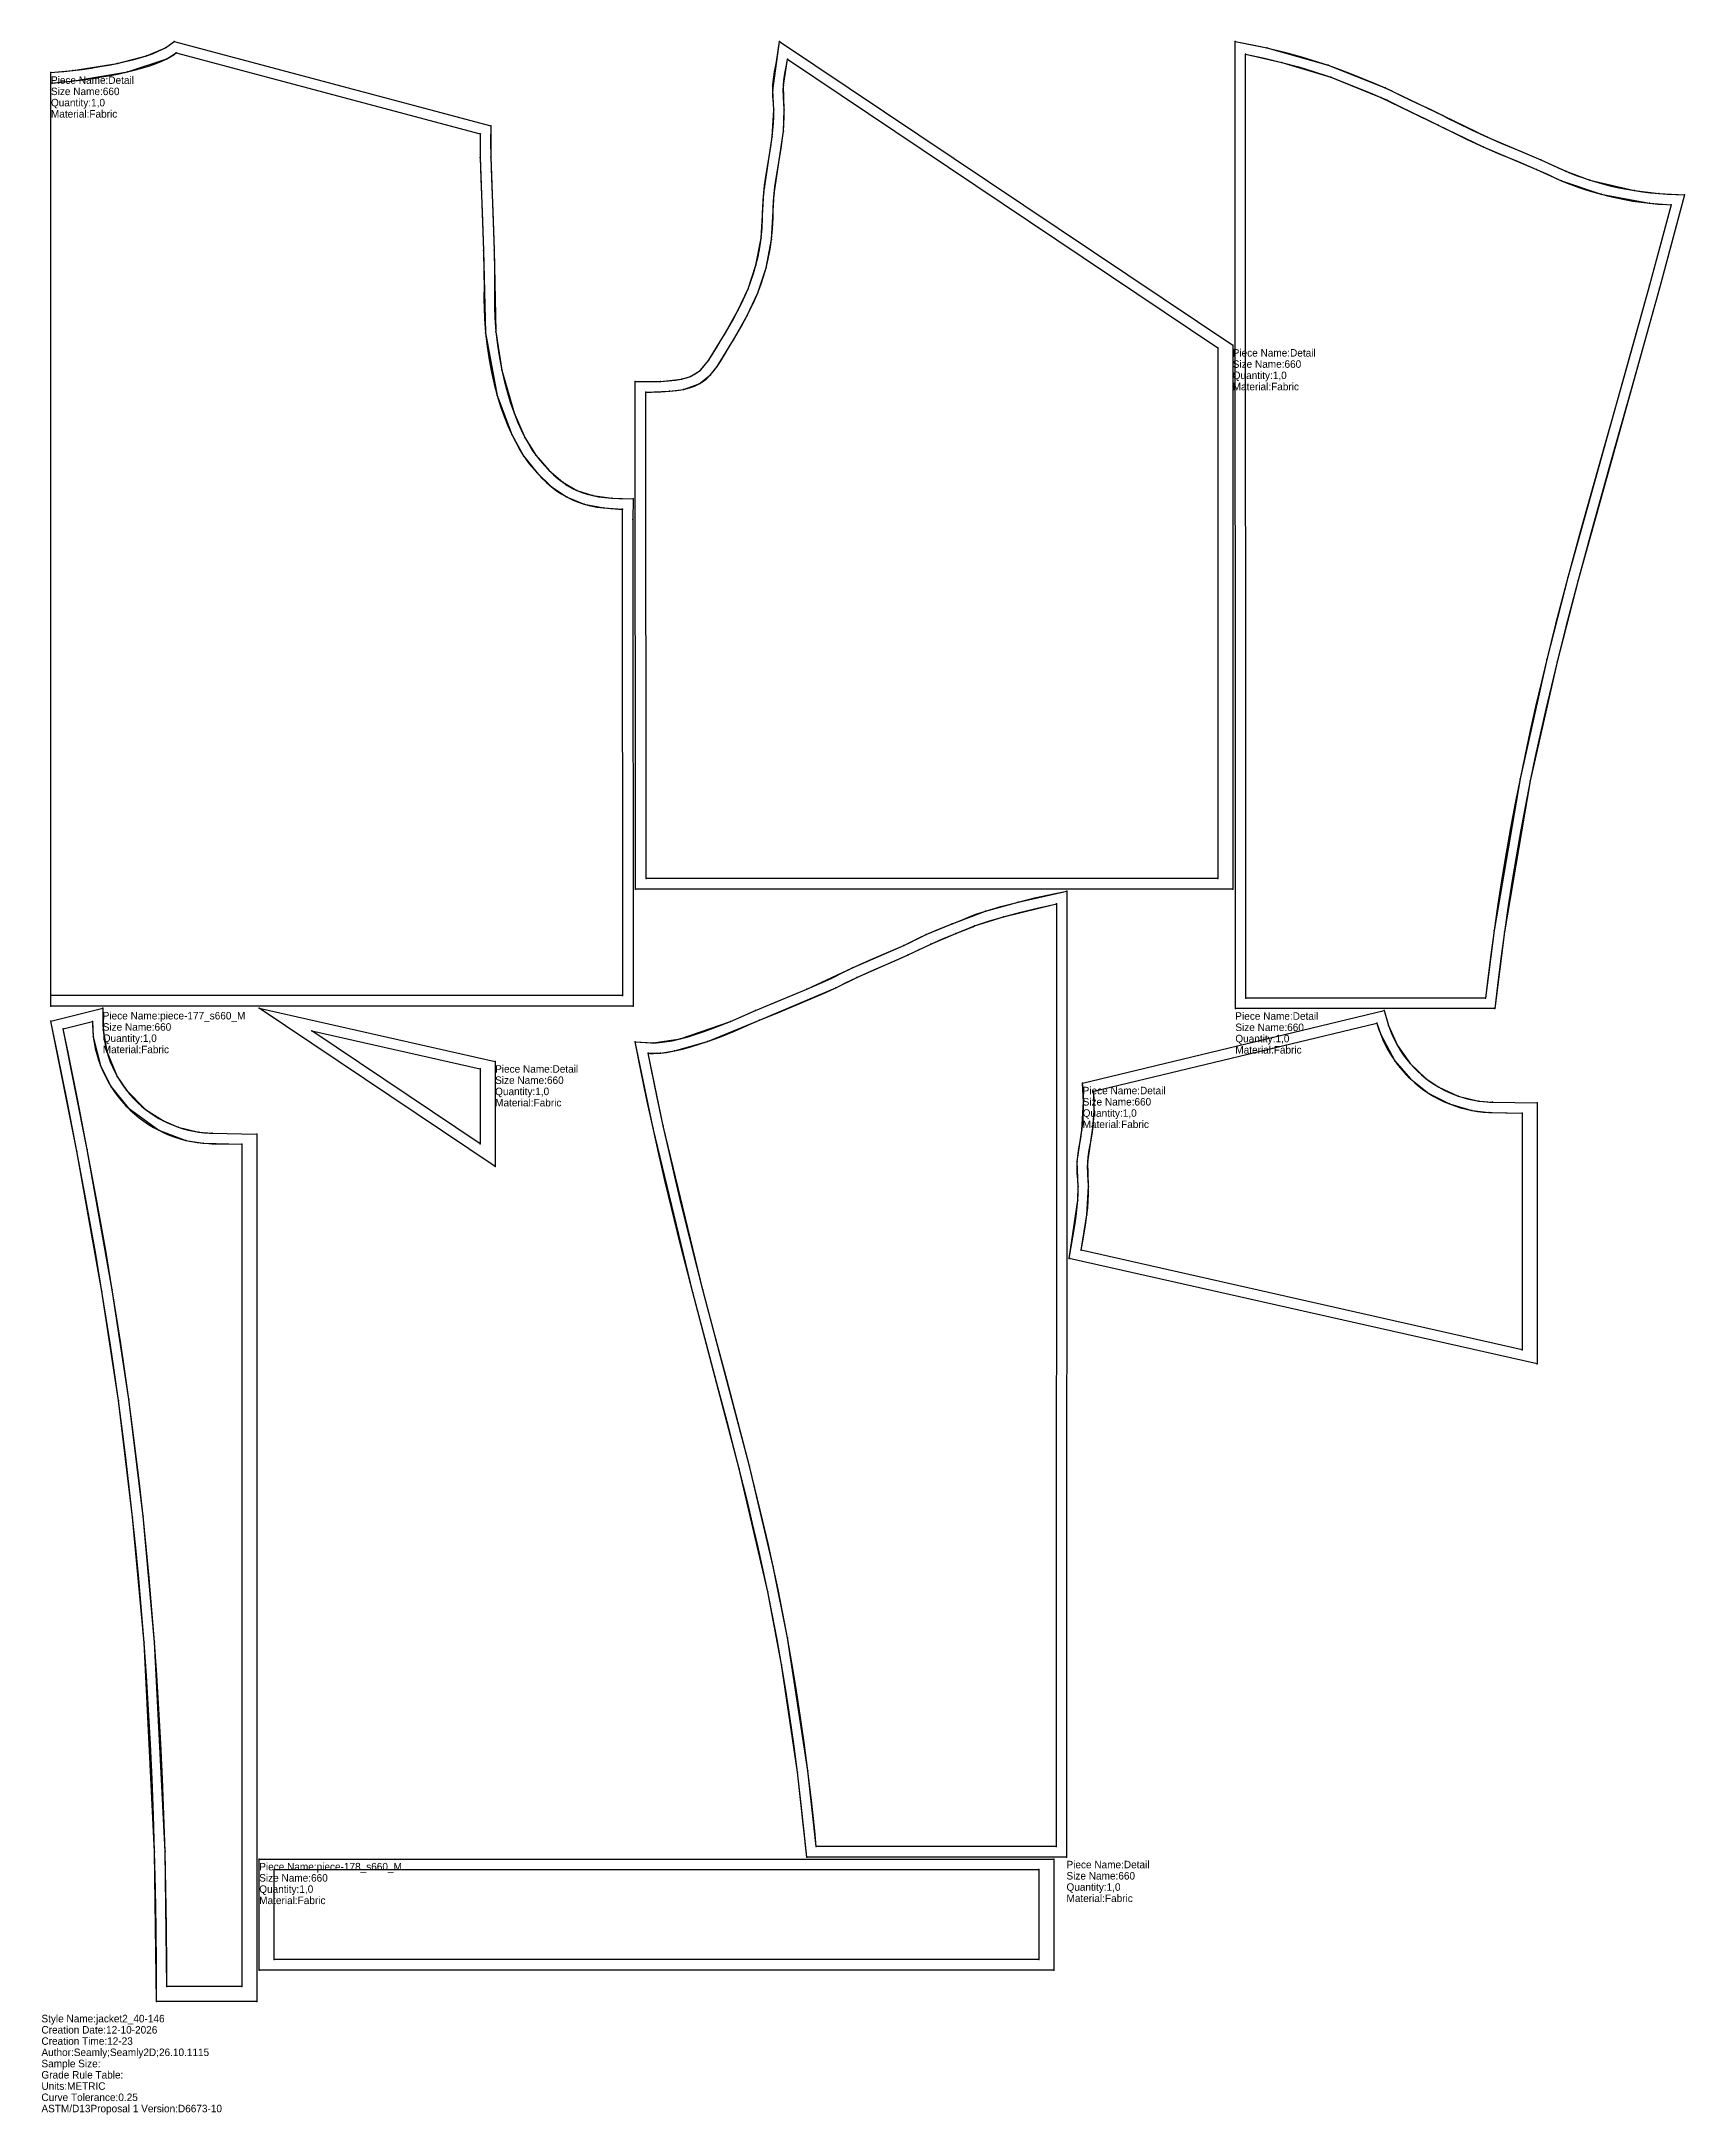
# Model space of a CAD drawing. Extents: x 0 to 1096, y -69 to 1314.
import ezdxf

# ---------------------------------------------------------------- set-up
doc = ezdxf.new("R2010")
doc.units = 0
for name, color, linetype in [('1', 7, 'CONTINUOUS'), ('14', 7, 'CONTINUOUS'), ('2', 7, 'CONTINUOUS'), ('3', 7, 'CONTINUOUS'), ('84', 7, 'CONTINUOUS'), ('87', 7, 'CONTINUOUS')]:
    doc.layers.add(name, color=color, linetype=linetype)

# ---------------------------------------------------------------- blocks, each defined once
blk = doc.blocks.new('piece-177_s660_M')
at = {"layer": '1'}
blk.add_lwpolyline([(40.87, 668.87), (41.15, 654.38), (43.65, 640.01), (50.58, 623.27), (56.65, 614.18), (69.44, 601.35), (81.39, 593.7), (91.15, 589.54), (104.94, 586.22), (113.9, 585.51), (143.7, 584.91), (143.7, 6.47), (76.72, 6.47), (75.48, 106.28), (68.41, 245.53), (60.79, 329.41), (51.31, 407.24), (40.38, 479.96), (23.71, 573.43), (6.35, 660.19)], close=True, dxfattribs=at)
at = {"layer": '14'}
blk.add_lwpolyline([(33.95, 659.91), (34.56, 649.87), (39.4, 630.59), (46.53, 616.41), (57.79, 602.34), (78.19, 587.46), (96.32, 580.74), (107.85, 578.83), (133.7, 578.11), (133.7, 16.48), (83.7, 16.48), (82.48, 106.47), (75.39, 246.05), (67.75, 330.15), (58.25, 408.19), (47.28, 481.1), (30.58, 574.74), (14.55, 655.03)], close=True, dxfattribs=at)
at = {"layer": '2'}
for p in [(40.87, 668.87), (6.35, 660.19), (14.55, 655.03), (33.95, 659.91), (143.7, 584.91), (133.7, 578.11), (83.7, 16.48), (133.7, 16.48), (76.72, 6.47), (143.7, 6.47)]:
    blk.add_point(p, dxfattribs=at)
at = {"layer": '3'}
for p in [(34.56, 649.87), (41.15, 654.38), (43.65, 640.01), (39.4, 630.59), (50.58, 623.27), (46.53, 616.41), (56.65, 614.18), (57.79, 602.34), (69.44, 601.35), (78.19, 587.46), (81.39, 593.7), (91.15, 589.54), (96.32, 580.74), (104.94, 586.22), (113.9, 585.51), (23.71, 573.43), (30.58, 574.74), (107.85, 578.83), (40.38, 479.96), (47.28, 481.1), (51.31, 407.24), (58.25, 408.19), (60.79, 329.41), (67.75, 330.15), (68.41, 245.53), (75.39, 246.05), (75.48, 106.28), (82.48, 106.47)]:
    blk.add_point(p, dxfattribs=at)
at = {"layer": '84'}
blk.add_lwpolyline([(40.87, 668.87), (40.96, 658.09), (41.15, 654.38), (41.51, 650.73), (42.05, 647.12), (42.76, 643.54), (43.65, 640.01), (44.71, 636.53), (45.93, 633.11), (47.32, 629.76), (48.87, 626.48), (50.58, 623.27), (52.45, 620.15), (54.48, 617.11), (56.65, 614.18), (58.98, 611.34), (61.47, 608.59), (62.74, 607.29), (64.01, 606.05), (66.68, 603.62), (69.44, 601.35), (72.3, 599.22), (75.24, 597.23), (78.28, 595.39), (81.39, 593.7), (84.58, 592.16), (87.83, 590.77), (91.15, 589.54), (94.53, 588.47), (97.95, 587.55), (101.43, 586.81), (104.94, 586.22), (108.49, 585.81), (112.1, 585.56), (113.9, 585.51), (143.7, 584.91), (143.7, 6.47), (76.72, 6.47), (76.68, 29.74), (76.47, 55.8), (76.07, 81.31), (75.48, 106.28), (74.71, 130.71), (73.77, 154.64), (72.67, 178.07), (71.4, 201.02), (69.98, 223.5), (68.41, 245.53), (66.7, 267.12), (64.86, 288.28), (62.89, 309.04), (60.79, 329.41), (58.58, 349.4), (56.26, 369.02), (53.83, 388.29), (51.31, 407.24), (48.7, 425.86), (46, 444.18), (43.23, 462.21), (40.38, 479.96), (35.99, 506.15), (29.93, 540.2), (23.71, 573.43), (17.35, 605.94), (10.92, 637.87), (6.35, 660.19)], close=True, dxfattribs=at)
at = {"layer": '87'}
blk.add_lwpolyline([(33.95, 659.91), (33.96, 657.88), (34.17, 653.86), (34.56, 649.87), (35.15, 645.91), (35.93, 642), (36.9, 638.14), (38.06, 634.33), (39.4, 630.59), (40.92, 626.92), (42.62, 623.33), (44.49, 619.82), (46.53, 616.41), (48.75, 613.09), (51.13, 609.87), (53.67, 606.77), (56.37, 603.78), (57.79, 602.34), (59.2, 600.96), (62.1, 598.32), (65.12, 595.83), (68.25, 593.5), (71.47, 591.33), (74.79, 589.32), (78.19, 587.46), (81.68, 585.78), (85.24, 584.26), (88.87, 582.92), (92.57, 581.74), (96.32, 580.74), (100.12, 579.93), (103.96, 579.29), (107.85, 578.83), (111.76, 578.57), (113.73, 578.51), (133.7, 578.11), (133.7, 16.48), (83.7, 16.48), (83.67, 29.77), (83.47, 55.89), (83.06, 81.45), (82.48, 106.47), (81.71, 130.96), (80.77, 154.95), (79.66, 178.43), (78.39, 201.43), (76.96, 223.97), (75.39, 246.05), (73.68, 267.7), (71.83, 288.92), (69.85, 309.73), (67.75, 330.15), (65.53, 350.19), (63.21, 369.87), (60.77, 389.19), (58.25, 408.19), (55.63, 426.86), (52.92, 445.22), (50.14, 463.3), (47.28, 481.1), (42.89, 507.34), (36.82, 541.46), (30.58, 574.74), (24.22, 607.3), (17.78, 639.26), (14.55, 655.03)], close=True, dxfattribs=at)
at = {"layer": '1'}
for s, p in [('Piece Name:piece-177_s660_M', (40.87, 661.37)), ('Size Name:660', (40.87, 653.87)), ('Quantity:1,0', (40.87, 646.37)), ('Material:Fabric', (40.87, 638.87))]:
    blk.add_text(s, height=5, dxfattribs=at).set_placement(p)
blk = doc.blocks.new('piece-178_s660_M')
at = {"layer": '1'}
blk.add_lwpolyline([(145.26, 101.34), (675.24, 101.34), (675.24, 27.33), (145.26, 27.33)], close=True, dxfattribs=at)
at = {"layer": '14'}
blk.add_lwpolyline([(155.25, 94.33), (665.24, 94.33), (665.24, 34.33), (155.25, 34.33)], close=True, dxfattribs=at)
at = {"layer": '2'}
for p in [(145.26, 101.34), (675.24, 101.34), (155.25, 94.33), (665.24, 94.33), (155.25, 34.33), (665.24, 34.33), (145.26, 27.33), (675.24, 27.33)]:
    blk.add_point(p, dxfattribs=at)
at = {"layer": '84'}
blk.add_lwpolyline([(145.26, 101.34), (675.24, 101.34), (675.24, 27.33), (145.26, 27.33)], close=True, dxfattribs=at)
at = {"layer": '87'}
blk.add_lwpolyline([(155.25, 94.33), (665.24, 94.33), (665.24, 34.33), (155.25, 34.33)], close=True, dxfattribs=at)
at = {"layer": '1'}
for s, p in [('Piece Name:piece-178_s660_M', (145.26, 93.84)), ('Size Name:660', (145.26, 86.34)), ('Quantity:1,0', (145.26, 78.84)), ('Material:Fabric', (145.26, 71.34))]:
    blk.add_text(s, height=5, dxfattribs=at).set_placement(p)
blk = doc.blocks.new('piece_Detail_s660_M')
at = {"layer": '1'}
blk.add_lwpolyline([(6.35, 1292.88), (20.98, 1294.28), (50.46, 1299.03), (70.1, 1304.11), (82.7, 1309.5), (88.46, 1313.66), (299.67, 1257.39), (299.66, 1236.39), (301.92, 1174.49), (303.17, 1120), (307.01, 1094.44), (315.2, 1066.05), (322.51, 1049.58), (329.79, 1037.77), (338.61, 1027.52), (347.67, 1019.65), (357.08, 1014.26), (367.69, 1010.82), (380.38, 1009.05), (394.68, 1008.6), (394.54, 994.75), (394.62, 670.34), (6.35, 670.34)], close=True, dxfattribs=at)
at = {"layer": '14'}
blk.add_lwpolyline([(6.35, 1285.86), (21.8, 1287.33), (57.43, 1293.4), (83.61, 1301.98), (89.88, 1306.03), (292.62, 1252.03), (292.66, 1236.25), (294.92, 1174.31), (296.2, 1119.35), (304.05, 1077.43), (313.7, 1051.59), (321.57, 1037.32), (330.35, 1026.11), (340.22, 1016.55), (350.59, 1009.62), (362.02, 1005.04), (375.07, 1002.51), (387.61, 1001.75), (387.41, 1001.75), (387.61, 677.34), (6.35, 677.34)], close=True, dxfattribs=at)
at = {"layer": '2'}
for p in [(88.46, 1313.66), (89.88, 1306.03), (6.35, 1292.88), (6.35, 1285.86), (292.62, 1252.03), (299.67, 1257.39), (387.41, 1001.75), (387.61, 1001.75), (394.68, 1008.6), (394.54, 994.75), (6.35, 677.34), (6.35, 670.34), (387.61, 677.34), (394.62, 670.34)]:
    blk.add_point(p, dxfattribs=at)
at = {"layer": '3'}
for p in [(70.1, 1304.11), (82.7, 1309.5), (83.61, 1301.98), (20.98, 1294.28), (21.8, 1287.33), (50.46, 1299.03), (57.43, 1293.4), (292.66, 1236.25), (299.66, 1236.39), (294.92, 1174.31), (301.92, 1174.49), (303.17, 1120), (296.2, 1119.35), (307.01, 1094.44), (304.05, 1077.43), (315.2, 1066.05), (313.7, 1051.59), (321.57, 1037.32), (322.51, 1049.58), (329.79, 1037.77), (330.35, 1026.11), (338.61, 1027.52), (340.22, 1016.55), (347.67, 1019.65), (350.59, 1009.62), (357.08, 1014.26), (367.69, 1010.82), (362.02, 1005.04), (375.07, 1002.51), (380.38, 1009.05)]:
    blk.add_point(p, dxfattribs=at)
at = {"layer": '84'}
blk.add_lwpolyline([(6.35, 1292.88), (8.82, 1293.07), (14.89, 1293.62), (20.98, 1294.28), (27.07, 1295.05), (33.11, 1295.92), (39.05, 1296.87), (44.85, 1297.91), (50.46, 1299.03), (55.84, 1300.22), (60.94, 1301.46), (65.71, 1302.77), (70.1, 1304.11), (74.06, 1305.48), (77.51, 1306.86), (80.4, 1308.21), (82.7, 1309.5), (83.54, 1310.09), (88.46, 1313.66), (299.67, 1257.39), (299.57, 1246.68), (299.66, 1236.39), (300.09, 1222.48), (301.05, 1200.28), (301.92, 1174.49), (302.15, 1159.83), (302.2, 1149.31), (302.17, 1143.78), (302.16, 1141.3), (302.23, 1136.43), (302.49, 1129.25), (303.17, 1120), (304.17, 1111.1), (305.46, 1102.58), (307.01, 1094.44), (308.8, 1086.7), (310.77, 1079.38), (312.92, 1072.49), (315.2, 1066.05), (317.58, 1060.07), (320.03, 1054.57), (322.51, 1049.58), (324.99, 1045.1), (327.42, 1041.17), (329.79, 1037.77), (330.9, 1036.34), (332.45, 1034.41), (335.56, 1030.78), (338.61, 1027.52), (341.64, 1024.59), (344.65, 1021.97), (347.67, 1019.65), (350.73, 1017.61), (353.86, 1015.82), (357.08, 1014.26), (360.44, 1012.91), (363.97, 1011.77), (367.69, 1010.82), (371.65, 1010.05), (375.87, 1009.47), (380.38, 1009.05), (385.21, 1008.81), (394.68, 1008.6), (394.54, 994.75), (394.62, 670.34), (6.35, 670.34)], close=True, dxfattribs=at)
at = {"layer": '87'}
blk.add_lwpolyline([(6.35, 1285.86), (9.41, 1286.09), (15.59, 1286.66), (21.8, 1287.33), (28, 1288.11), (34.16, 1288.99), (40.22, 1289.97), (46.15, 1291.03), (51.9, 1292.18), (57.43, 1293.4), (62.7, 1294.69), (67.66, 1296.04), (72.27, 1297.45), (76.5, 1298.92), (80.29, 1300.43), (83.61, 1301.98), (86.41, 1303.57), (87.58, 1304.37), (89.88, 1306.03), (292.62, 1252.03), (292.57, 1246.68), (292.66, 1236.25), (293.09, 1222.22), (294.05, 1200.01), (294.92, 1174.31), (295.15, 1159.76), (295.2, 1149.32), (295.17, 1143.8), (295.16, 1141.26), (295.23, 1136.25), (295.5, 1128.87), (296.2, 1119.35), (297.23, 1110.19), (298.56, 1101.4), (300.16, 1093), (302, 1085.01), (304.05, 1077.43), (306.28, 1070.28), (308.65, 1063.58), (311.13, 1057.35), (313.7, 1051.59), (316.31, 1046.32), (318.95, 1041.56), (321.57, 1037.32), (324.15, 1033.62), (325.41, 1032), (327.06, 1029.94), (330.35, 1026.11), (333.62, 1022.61), (336.9, 1019.43), (340.22, 1016.55), (343.6, 1013.96), (347.05, 1011.66), (350.59, 1009.62), (354.26, 1007.85), (358.06, 1006.33), (362.02, 1005.04), (366.16, 1003.99), (370.5, 1003.15), (375.07, 1002.51), (379.88, 1002.07), (384.96, 1001.81), (387.61, 1001.75), (387.41, 1001.75), (387.61, 677.34), (6.35, 677.34)], close=True, dxfattribs=at)
at = {"layer": '1'}
for s, p in [('Piece Name:Detail', (6.35, 1285.38)), ('Size Name:660', (6.35, 1277.88)), ('Quantity:1,0', (6.35, 1270.38)), ('Material:Fabric', (6.35, 1262.88))]:
    blk.add_text(s, height=5, dxfattribs=at).set_placement(p)
blk = doc.blocks.new('piece_Detail_s660-180_M')
at = {"layer": '1'}
blk.add_lwpolyline([(694.47, 618.96), (895.55, 667.28), (898.56, 657.28), (904.44, 644.02), (912.83, 632.09), (923.3, 622.1), (932.13, 616.14), (945, 610.29), (958.79, 606.98), (967.75, 606.26), (997.55, 605.67), (997.55, 431.69), (685.54, 502.05), (691.25, 540.87), (691.48, 549.86), (690.91, 566.67), (694.04, 587.47), (695.14, 606.46)], close=True, dxfattribs=at)
at = {"layer": '14'}
blk.add_lwpolyline([(701.9, 613.55), (890.75, 658.93), (893.25, 651.35), (902.6, 633.84), (913.05, 621.71), (925.32, 612.08), (939.09, 605.02), (953.97, 600.68), (965.62, 599.32), (987.55, 598.87), (987.55, 441.12), (693.53, 507.42), (697.31, 531.07), (698.48, 550), (697.9, 566.21), (701.48, 590.74), (702.11, 600.67)], close=True, dxfattribs=at)
at = {"layer": '2'}
for p in [(895.55, 667.28), (890.75, 658.93), (694.47, 618.96), (701.9, 613.55), (987.55, 598.87), (997.55, 605.67), (685.54, 502.05), (693.53, 507.42), (987.55, 441.12), (997.55, 431.69)]:
    blk.add_point(p, dxfattribs=at)
at = {"layer": '3'}
for p in [(893.25, 651.35), (898.56, 657.28), (904.44, 644.02), (902.6, 633.84), (912.83, 632.09), (913.05, 621.71), (923.3, 622.1), (925.32, 612.08), (932.13, 616.14), (945, 610.29), (695.14, 606.46), (702.11, 600.67), (939.09, 605.02), (953.97, 600.68), (958.79, 606.98), (965.62, 599.32), (967.75, 606.26), (694.04, 587.47), (701.48, 590.74), (690.91, 566.67), (697.9, 566.21), (691.25, 540.87), (691.48, 549.86), (698.48, 550), (697.31, 531.07)]:
    blk.add_point(p, dxfattribs=at)
at = {"layer": '84'}
blk.add_lwpolyline([(694.47, 618.96), (895.55, 667.28), (898.56, 657.28), (899.78, 653.87), (901.17, 650.52), (902.73, 647.23), (904.44, 644.02), (906.31, 640.9), (908.33, 637.87), (910.5, 634.93), (912.83, 632.09), (915.32, 629.34), (916.6, 628.04), (917.86, 626.8), (920.54, 624.37), (923.3, 622.1), (926.15, 619.97), (929.1, 617.98), (932.13, 616.14), (935.24, 614.45), (938.43, 612.91), (941.68, 611.52), (945, 610.29), (948.38, 609.22), (951.81, 608.31), (955.28, 607.56), (958.79, 606.98), (962.35, 606.56), (965.95, 606.31), (967.75, 606.26), (997.55, 605.67), (997.55, 431.69), (685.54, 502.05), (687.88, 516.1), (689.4, 525.21), (690.37, 531.96), (690.88, 536.41), (691.25, 540.87), (691.46, 545.35), (691.48, 549.86), (691.27, 554.45), (691.07, 556.8), (690.89, 558.9), (690.78, 562.89), (690.91, 566.67), (691.25, 570.26), (691.99, 575.3), (693.19, 581.99), (694.04, 587.47), (694.52, 591.44), (694.89, 595.87), (695.11, 600.84), (695.14, 606.46), (694.94, 612.78)], close=True, dxfattribs=at)
at = {"layer": '87'}
blk.add_lwpolyline([(701.9, 613.55), (890.75, 658.93), (891.91, 655.09), (893.25, 651.35), (894.77, 647.68), (896.47, 644.09), (898.34, 640.58), (900.39, 637.16), (902.6, 633.84), (904.98, 630.63), (907.52, 627.52), (910.23, 624.54), (911.65, 623.09), (913.05, 621.71), (915.96, 619.07), (918.97, 616.59), (922.1, 614.26), (925.32, 612.08), (928.64, 610.07), (932.05, 608.22), (935.53, 606.53), (939.09, 605.02), (942.72, 603.67), (946.42, 602.5), (950.17, 601.5), (953.97, 600.68), (957.82, 600.04), (961.7, 599.59), (965.62, 599.32), (967.58, 599.27), (987.55, 598.87), (987.55, 441.12), (693.53, 507.42), (694.78, 514.94), (696.32, 524.14), (697.31, 531.07), (697.84, 535.72), (698.24, 540.42), (698.46, 545.17), (698.48, 550), (698.26, 554.91), (698.04, 557.4), (697.88, 559.3), (697.78, 562.86), (697.9, 566.21), (698.21, 569.42), (698.9, 574.17), (700.1, 580.84), (700.98, 586.51), (701.48, 590.74), (701.88, 595.43), (702.11, 600.67), (702.14, 606.55), (701.93, 613.16)], close=True, dxfattribs=at)
at = {"layer": '1'}
for s, p in [('Size Name:660', (694.47, 603.96)), ('Piece Name:Detail', (694.47, 611.46)), ('Quantity:1,0', (694.47, 596.46)), ('Material:Fabric', (694.47, 588.96))]:
    blk.add_text(s, height=5, dxfattribs=at).set_placement(p)
blk = doc.blocks.new('piece_Detail_s660-181_M')
at = {"layer": '1'}
blk.add_lwpolyline([(302.61, 633.38), (302.61, 563.32), (145.26, 668.87)], close=True, dxfattribs=at)
at = {"layer": '14'}
blk.add_lwpolyline([(292.62, 628.46), (292.62, 578.46), (180.31, 653.79)], close=True, dxfattribs=at)
at = {"layer": '2'}
for p in [(145.26, 668.87), (180.31, 653.79), (292.62, 628.46), (302.61, 633.38), (292.62, 578.46), (302.61, 563.32)]:
    blk.add_point(p, dxfattribs=at)
at = {"layer": '84'}
blk.add_lwpolyline([(302.61, 633.38), (302.61, 563.32), (145.26, 668.87)], close=True, dxfattribs=at)
at = {"layer": '87'}
blk.add_lwpolyline([(292.62, 628.46), (292.62, 578.46), (180.31, 653.79)], close=True, dxfattribs=at)
at = {"layer": '1'}
for s, p in [('Size Name:660', (302.61, 618.38)), ('Piece Name:Detail', (302.61, 625.88)), ('Quantity:1,0', (302.61, 610.88)), ('Material:Fabric', (302.61, 603.38))]:
    blk.add_text(s, height=5, dxfattribs=at).set_placement(p)
blk = doc.blocks.new('piece_Detail_s660-182_M')
at = {"layer": '1'}
blk.add_lwpolyline([(794.55, 1110.99), (794.55, 748.38), (396.29, 748.38), (396.08, 1086.8), (412.88, 1086.97), (426.84, 1088.49), (432.97, 1090.31), (439.3, 1094.29), (444.92, 1100.97), (455.52, 1118.17), (464.58, 1134.2), (471.3, 1148.62), (476.6, 1164.46), (480.02, 1182.47), (481.74, 1212.68), (487.36, 1250.11), (488.47, 1268.01), (487.77, 1281.04), (492.38, 1313.66)], close=True, dxfattribs=at)
at = {"layer": '14'}
blk.add_lwpolyline([(784.55, 1109.27), (784.55, 755.38), (403.29, 755.38), (403.09, 1079.8), (418.85, 1080.33), (428.29, 1081.63), (438.73, 1085.31), (446.31, 1091.4), (450.67, 1096.97), (461.55, 1114.61), (470.79, 1130.96), (477.8, 1145.99), (483.37, 1162.67), (486.97, 1181.64), (488.71, 1212), (494.84, 1253.87), (495.47, 1268.15), (494.9, 1284.36), (497.54, 1301.77)], close=True, dxfattribs=at)
at = {"layer": '2'}
for p in [(492.38, 1313.66), (497.54, 1301.77), (784.55, 1109.27), (794.55, 1110.99), (396.08, 1086.8), (403.09, 1079.8), (396.29, 748.38), (403.29, 755.38), (784.55, 755.38), (794.55, 748.38)]:
    blk.add_point(p, dxfattribs=at)
at = {"layer": '3'}
for p in [(487.77, 1281.04), (494.9, 1284.36), (488.47, 1268.01), (495.47, 1268.15), (487.36, 1250.11), (494.84, 1253.87), (481.74, 1212.68), (488.71, 1212), (480.02, 1182.47), (486.97, 1181.64), (476.6, 1164.46), (483.37, 1162.67), (471.3, 1148.62), (464.58, 1134.2), (477.8, 1145.99), (470.79, 1130.96), (455.52, 1118.17), (461.55, 1114.61), (439.3, 1094.29), (444.92, 1100.97), (450.67, 1096.97), (412.88, 1086.97), (418.85, 1080.33), (426.84, 1088.49), (428.29, 1081.63), (432.97, 1090.31), (438.73, 1085.31), (446.31, 1091.4)]:
    blk.add_point(p, dxfattribs=at)
at = {"layer": '84'}
blk.add_lwpolyline([(794.55, 1110.99), (794.55, 748.38), (396.29, 748.38), (396.08, 1086.8), (403.28, 1086.8), (406.7, 1086.81), (412.88, 1086.97), (418.26, 1087.3), (422.89, 1087.81), (426.84, 1088.49), (430.18, 1089.32), (432.97, 1090.31), (435.33, 1091.45), (437.4, 1092.76), (439.3, 1094.29), (441.15, 1096.13), (443, 1098.34), (444.92, 1100.97), (446.94, 1104.02), (450.28, 1109.43), (452.8, 1113.64), (455.52, 1118.17), (460.83, 1127.27), (464.58, 1134.2), (466.95, 1138.89), (469.2, 1143.69), (471.3, 1148.62), (473.25, 1153.7), (475.02, 1158.97), (476.6, 1164.46), (477.98, 1170.18), (479.12, 1176.17), (480.02, 1182.47), (480.65, 1189.1), (481, 1196.11), (481.05, 1199.79), (481.08, 1202.41), (481.32, 1207.6), (481.74, 1212.68), (482.3, 1217.65), (483.32, 1224.89), (484.87, 1234.24), (486.4, 1243.36), (487.36, 1250.11), (487.87, 1254.56), (488.25, 1259.03), (488.46, 1263.5), (488.47, 1268.01), (488.27, 1272.6), (488.07, 1274.95), (487.89, 1277.05), (487.77, 1281.04), (487.91, 1284.82), (488.25, 1288.41), (488.99, 1293.45), (490.19, 1300.17), (492.38, 1313.66)], close=True, dxfattribs=at)
at = {"layer": '87'}
blk.add_lwpolyline([(784.55, 1109.27), (784.55, 755.38), (403.29, 755.38), (403.09, 1079.8), (403.29, 1079.8), (406.8, 1079.81), (413.19, 1079.98), (418.85, 1080.33), (423.87, 1080.87), (428.29, 1081.63), (432.2, 1082.61), (435.66, 1083.84), (438.73, 1085.31), (441.48, 1087.05), (443.99, 1089.08), (446.31, 1091.4), (448.52, 1094.02), (450.67, 1096.97), (452.84, 1100.25), (456.26, 1105.79), (458.81, 1110.04), (461.55, 1114.61), (466.93, 1123.84), (470.79, 1130.96), (473.25, 1135.82), (475.59, 1140.83), (477.8, 1145.99), (479.84, 1151.34), (481.71, 1156.89), (483.37, 1162.67), (484.82, 1168.7), (486.03, 1175.02), (486.97, 1181.64), (487.64, 1188.59), (488, 1195.89), (488.05, 1199.7), (488.08, 1202.21), (488.31, 1207.15), (488.71, 1212), (489.24, 1216.77), (490.24, 1223.83), (491.78, 1233.09), (493.32, 1242.29), (494.31, 1249.22), (494.84, 1253.87), (495.23, 1258.57), (495.45, 1263.32), (495.47, 1268.15), (495.26, 1273.06), (495.04, 1275.55), (494.88, 1277.45), (494.78, 1281.01), (494.9, 1284.36), (495.2, 1287.57), (495.9, 1292.32), (497.09, 1298.99), (497.54, 1301.77)], close=True, dxfattribs=at)
at = {"layer": '1'}
for s, p in [('Piece Name:Detail', (794.55, 1103.49)), ('Size Name:660', (794.55, 1095.99)), ('Quantity:1,0', (794.55, 1088.49)), ('Material:Fabric', (794.55, 1080.99))]:
    blk.add_text(s, height=5, dxfattribs=at).set_placement(p)
blk = doc.blocks.new('piece_Detail_s660-183_M')
at = {"layer": '1'}
blk.add_lwpolyline([(796.32, 668.63), (796.13, 1313.66), (817.32, 1309.33), (858.24, 1297.86), (896.16, 1282.8), (934.8, 1264.18), (964.44, 1249.83), (1000, 1234.73), (1016.65, 1227.16), (1032.83, 1221.19), (1062.5, 1214.15), (1078.81, 1212.2), (1095.93, 1211.44), (1079.28, 1149.17), (1024.89, 954.28), (1010.89, 899.79), (993.05, 820.58), (975.8, 719.8), (969.49, 668.63)], close=True, dxfattribs=at)
at = {"layer": '14'}
blk.add_lwpolyline([(803.32, 675.63), (803.13, 1305.15), (827.29, 1299.69), (859.94, 1289.81), (893.35, 1276.39), (931.67, 1257.92), (961.59, 1243.43), (997.22, 1228.3), (1013.88, 1220.73), (1040.34, 1211.72), (1072.57, 1205.74), (1086.93, 1204.76), (1072.53, 1151.02), (1018.13, 956.08), (1004.1, 901.46), (986.19, 821.97), (968.87, 720.76), (963.24, 675.63)], close=True, dxfattribs=at)
at = {"layer": '2'}
for p in [(796.13, 1313.66), (803.13, 1305.15), (934.8, 1264.18), (931.67, 1257.92), (1086.93, 1204.76), (1095.93, 1211.44), (796.32, 668.63), (803.32, 675.63), (963.24, 675.63), (969.49, 668.63)]:
    blk.add_point(p, dxfattribs=at)
at = {"layer": '3'}
for p in [(817.32, 1309.33), (827.29, 1299.69), (858.24, 1297.86), (859.94, 1289.81), (893.35, 1276.39), (896.16, 1282.8), (964.44, 1249.83), (961.59, 1243.43), (1000, 1234.73), (997.22, 1228.3), (1013.88, 1220.73), (1016.65, 1227.16), (1032.83, 1221.19), (1040.34, 1211.72), (1062.5, 1214.15), (1072.57, 1205.74), (1078.81, 1212.2), (1072.53, 1151.02), (1079.28, 1149.17), (1018.13, 956.08), (1024.89, 954.28), (1004.1, 901.46), (1010.89, 899.79), (986.19, 821.97), (993.05, 820.58), (968.87, 720.76), (975.8, 719.8)]:
    blk.add_point(p, dxfattribs=at)
at = {"layer": '84'}
blk.add_lwpolyline([(796.32, 668.63), (796.13, 1313.66), (808.79, 1311.17), (817.32, 1309.33), (829.04, 1306.47), (840.55, 1303.36), (851.22, 1300.18), (858.24, 1297.86), (862.38, 1296.38), (864.22, 1295.67), (872.55, 1292.42), (888.84, 1285.9), (896.16, 1282.8), (900.26, 1280.95), (901.92, 1280.14), (907.24, 1277.49), (917.33, 1272.61), (926.61, 1268.17), (934.8, 1264.18), (938.32, 1262.37), (943.83, 1259.54), (954.39, 1254.42), (964.44, 1249.83), (974, 1245.67), (987.57, 1239.98), (1000, 1234.73), (1007.83, 1231.24), (1011.56, 1229.48), (1013.19, 1228.7), (1016.65, 1227.16), (1020.35, 1225.63), (1024.29, 1224.11), (1028.46, 1222.63), (1032.83, 1221.19), (1037.4, 1219.8), (1042.14, 1218.49), (1047.03, 1217.25), (1052.07, 1216.11), (1057.23, 1215.07), (1062.5, 1214.15), (1067.87, 1213.36), (1073.31, 1212.7), (1078.81, 1212.2), (1084.38, 1211.86), (1095.93, 1211.44), (1088.88, 1184.68), (1079.28, 1149.17), (1069.76, 1114.81), (1060.37, 1081.44), (1046.58, 1032.79), (1033.37, 985.47), (1024.89, 954.28), (1016.75, 923.17), (1010.89, 899.79), (1007.11, 884.15), (1003.42, 868.43), (999.85, 852.61), (996.39, 836.67), (993.05, 820.58), (989.84, 804.33), (986.75, 787.89), (983.8, 771.24), (980.99, 754.36), (978.32, 737.22), (975.8, 719.8), (973.44, 702.07), (971.23, 684.02), (969.49, 668.63)], close=True, dxfattribs=at)
at = {"layer": '87'}
blk.add_lwpolyline([(803.32, 675.63), (803.13, 1305.15), (807.38, 1304.32), (815.74, 1302.51), (827.29, 1299.69), (838.64, 1296.63), (849.12, 1293.5), (855.96, 1291.24), (859.94, 1289.81), (861.7, 1289.14), (869.98, 1285.91), (886.17, 1279.43), (893.35, 1276.39), (897.28, 1274.62), (898.82, 1273.86), (904.15, 1271.21), (914.3, 1266.3), (923.57, 1261.86), (931.67, 1257.92), (935.13, 1256.15), (940.7, 1253.28), (951.41, 1248.08), (961.59, 1243.43), (971.25, 1239.23), (984.85, 1233.52), (997.22, 1228.3), (1004.91, 1224.88), (1008.56, 1223.15), (1010.26, 1222.34), (1013.88, 1220.73), (1017.75, 1219.13), (1021.86, 1217.55), (1026.19, 1216.01), (1030.72, 1214.51), (1035.44, 1213.08), (1040.34, 1211.72), (1045.4, 1210.44), (1050.6, 1209.26), (1055.94, 1208.19), (1061.39, 1207.24), (1066.94, 1206.42), (1072.57, 1205.74), (1078.27, 1205.22), (1084.03, 1204.86), (1086.93, 1204.76), (1082.12, 1186.48), (1072.53, 1151.02), (1063.02, 1116.7), (1053.63, 1083.35), (1039.84, 1034.68), (1026.62, 987.33), (1018.13, 956.08), (1009.97, 924.91), (1004.1, 901.46), (1000.3, 885.77), (996.6, 870), (993.02, 854.12), (989.54, 838.12), (986.19, 821.97), (982.96, 805.66), (979.87, 789.15), (976.9, 772.43), (974.08, 755.47), (971.4, 738.25), (968.87, 720.76), (966.49, 702.96), (964.28, 684.84), (963.24, 675.63)], close=True, dxfattribs=at)
at = {"layer": '1'}
for s, p in [('Piece Name:Detail', (796.32, 661.13)), ('Size Name:660', (796.32, 653.63)), ('Quantity:1,0', (796.32, 646.13)), ('Material:Fabric', (796.32, 638.63))]:
    blk.add_text(s, height=5, dxfattribs=at).set_placement(p)
blk = doc.blocks.new('piece_Detail_s660-184_M')
at = {"layer": '1'}
blk.add_lwpolyline([(683.7, 102.72), (510.44, 102.72), (504.25, 159.33), (493.61, 231.13), (484.43, 279.68), (465.45, 361.67), (434.4, 479.34), (407.95, 588.93), (396.08, 646.44), (408.11, 645.72), (425.94, 648.39), (459.54, 660.07), (476.27, 667.34), (510.52, 681.5), (540.99, 695.71), (575.29, 710.78), (590.21, 717.99), (607.41, 725.19), (629.61, 733.62), (651.45, 739.69), (684, 746.92)], close=True, dxfattribs=at)
at = {"layer": '14'}
blk.add_lwpolyline([(676.71, 109.72), (516.78, 109.72), (511.2, 160.2), (497.54, 249), (488.01, 296.59), (472.23, 363.39), (441.17, 481.1), (414.79, 590.42), (404.73, 638.84), (413.01, 638.97), (422.16, 640.34), (444.31, 646.68), (479, 660.9), (529.78, 682.46), (543.93, 689.36), (578.18, 704.41), (593.11, 711.63), (610, 718.68), (622.41, 723.73), (641.77, 729.88), (676.99, 738.46)], close=True, dxfattribs=at)
at = {"layer": '2'}
for p in [(684, 746.92), (676.99, 738.46), (396.08, 646.44), (404.73, 638.84), (510.44, 102.72), (516.78, 109.72), (676.71, 109.72), (683.7, 102.72)]:
    blk.add_point(p, dxfattribs=at)
at = {"layer": '3'}
for p in [(629.61, 733.62), (651.45, 739.69), (607.41, 725.19), (622.41, 723.73), (641.77, 729.88), (575.29, 710.78), (590.21, 717.99), (593.11, 711.63), (610, 718.68), (540.99, 695.71), (578.18, 704.41), (510.52, 681.5), (529.78, 682.46), (543.93, 689.36), (476.27, 667.34), (459.54, 660.07), (479, 660.9), (408.11, 645.72), (413.01, 638.97), (422.16, 640.34), (425.94, 648.39), (444.31, 646.68), (407.95, 588.93), (414.79, 590.42), (434.4, 479.34), (441.17, 481.1), (465.45, 361.67), (472.23, 363.39), (488.01, 296.59), (484.43, 279.68), (497.54, 249), (493.61, 231.13), (504.25, 159.33), (511.2, 160.2)]:
    blk.add_point(p, dxfattribs=at)
at = {"layer": '84'}
blk.add_lwpolyline([(683.7, 102.72), (510.44, 102.72), (508.78, 119.5), (506.58, 139.78), (504.25, 159.33), (501.78, 178.19), (499.18, 196.41), (496.46, 214.04), (493.61, 231.13), (490.66, 247.74), (487.6, 263.9), (484.43, 279.68), (481.17, 295.11), (477.82, 310.25), (474.38, 325.15), (470.86, 339.85), (465.45, 361.67), (457.98, 390.53), (450.29, 419.5), (442.42, 448.97), (434.4, 479.34), (426.29, 510.98), (420.18, 535.84), (416.1, 552.99), (412.02, 570.66), (407.95, 588.93), (403.9, 607.82), (399.87, 627.39), (396.08, 646.44), (406.15, 645.76), (408.11, 645.72), (410.18, 645.78), (412.35, 645.94), (415.83, 646.35), (420.78, 647.21), (425.94, 648.39), (431.26, 649.82), (436.64, 651.48), (441.98, 653.28), (449.86, 656.17), (459.54, 660.07), (471.56, 665.29), (476.27, 667.34), (488.43, 672.36), (510.52, 681.5), (520.75, 685.98), (526.74, 688.77), (529.34, 690.07), (533.21, 692.01), (540.99, 695.71), (552.41, 700.85), (566.4, 706.88), (575.29, 710.78), (580.24, 713.1), (582.33, 714.16), (584.94, 715.49), (590.21, 717.99), (597.93, 721.37), (607.41, 725.19), (615.32, 728.31), (618.4, 729.63), (619.81, 730.23), (623.3, 731.54), (629.61, 733.62), (639.89, 736.62), (651.45, 739.69), (663.42, 742.62), (674.96, 745.2), (684, 746.92)], close=True, dxfattribs=at)
at = {"layer": '87'}
blk.add_lwpolyline([(676.71, 109.72), (516.78, 109.72), (515.74, 120.22), (513.54, 140.58), (511.2, 160.2), (508.71, 179.14), (506.1, 197.44), (503.37, 215.15), (500.51, 232.32), (497.54, 249), (494.47, 265.24), (491.29, 281.09), (488.01, 296.59), (484.65, 311.8), (481.19, 326.75), (477.66, 341.51), (472.23, 363.39), (464.75, 392.31), (457.05, 421.3), (449.18, 450.77), (441.17, 481.1), (433.08, 512.68), (426.98, 537.49), (422.92, 554.58), (418.85, 572.21), (414.79, 590.42), (410.75, 609.26), (406.73, 628.78), (404.73, 638.84), (405.84, 638.77), (408.14, 638.72), (410.54, 638.79), (413.01, 638.97), (416.84, 639.41), (422.16, 640.34), (427.64, 641.59), (433.2, 643.1), (438.78, 644.81), (444.31, 646.68), (452.37, 649.63), (462.24, 653.61), (474.36, 658.87), (479, 660.9), (491.1, 665.89), (513.27, 675.06), (523.63, 679.6), (529.78, 682.46), (532.47, 683.81), (536.28, 685.72), (543.93, 689.36), (555.23, 694.44), (569.2, 700.46), (578.18, 704.41), (583.31, 706.81), (585.51, 707.92), (588.04, 709.21), (593.11, 711.63), (600.64, 714.92), (610, 718.68), (617.98, 721.84), (621.15, 723.19), (622.41, 723.73), (625.62, 724.93), (631.69, 726.93), (641.77, 729.88), (653.18, 732.91), (665.01, 735.81), (676.38, 738.35), (676.99, 738.46)], close=True, dxfattribs=at)
at = {"layer": '1'}
for s, p in [('Piece Name:Detail', (683.7, 95.22)), ('Size Name:660', (683.7, 87.72)), ('Quantity:1,0', (683.7, 80.22)), ('Material:Fabric', (683.7, 72.72))]:
    blk.add_text(s, height=5, dxfattribs=at).set_placement(p)

msp = doc.modelspace()

# ---------------------------------------------------------------- block references
at = {"layer": '1'}
for name in ['piece_Detail_s660_M', 'piece_Detail_s660-182_M', 'piece_Detail_s660-183_M', 'piece_Detail_s660-184_M', 'piece-177_s660_M', 'piece_Detail_s660-181_M', 'piece_Detail_s660-180_M', 'piece-178_s660_M']:
    msp.add_blockref(name, (0, 0), dxfattribs=at)

# ---------------------------------------------------------------- texts
for s, p in [('Style Name:jacket2_40-146', (0, -7.5)), ('Creation Date:12-10-2026', (0, -15)), ('Author:Seamly;Seamly2D;26.10.1115', (0, -30)), ('Creation Time:12-23', (0, -22.5)), ('Sample Size:', (0, -37.5)), ('Grade Rule Table:', (0, -45)), ('Curve Tolerance:0.25', (0, -60)), ('Units:METRIC', (0, -52.5)), ('ASTM/D13Proposal 1 Version:D6673-10', (0, -67.5))]:
    msp.add_text(s, height=5, dxfattribs=at).set_placement(p)

doc.saveas('drawing.dxf')
